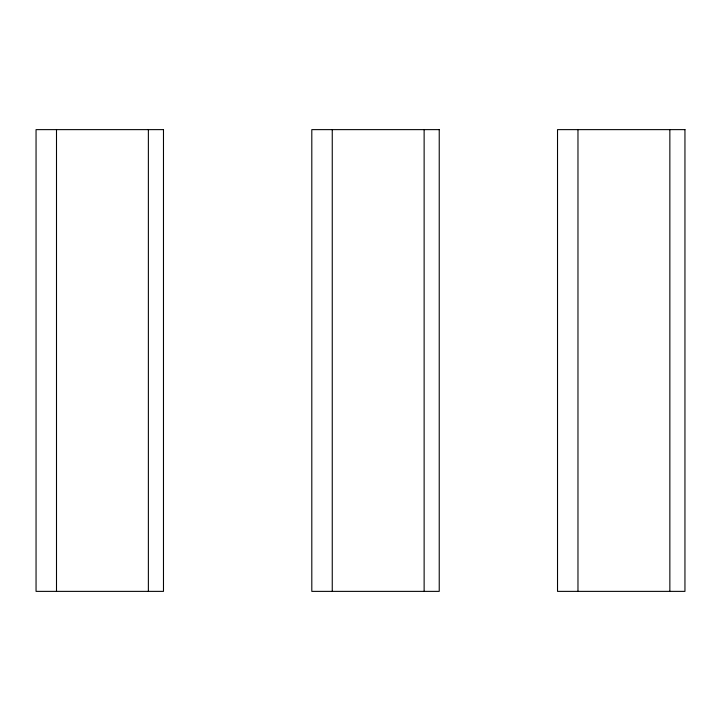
<?xml version="1.0" encoding="UTF-8"?>
<svg xmlns="http://www.w3.org/2000/svg" width="721" height="721" viewBox="0 0 721 721"><rect width="100%" height="100%" fill="white"/><g stroke="black" fill="none" stroke-linecap="round" stroke-linejoin="round"><path stroke-width="1.08" d="M669.854 129.627L669.854 591.373M577.972 129.627L577.972 591.373M424.128 129.627L424.128 591.373M332.255 129.627L332.255 591.373M148.373 129.627L148.373 591.373M56.499 129.627L56.499 591.373M163.478 129.627L36.05 129.627L36.05 591.373L163.478 591.373L163.478 129.627M439.233 129.627L311.805 129.627L311.805 591.373L439.233 591.373L439.233 129.627M684.95 129.627L557.522 129.627L557.522 591.373L684.95 591.373L684.95 129.627"/></g></svg>
